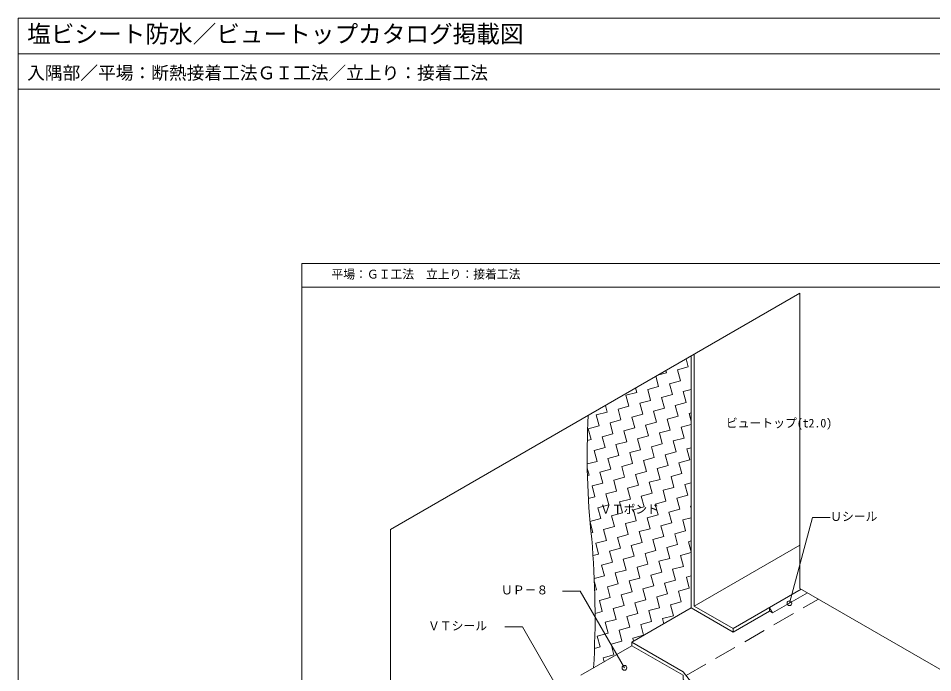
# Model space of a CAD drawing. Units: millimetres, scale not verified. Extents: x -1380 to 1380, y -955 to 955.
# Drawn here: x -1380 to 168, y -153 to 955 of the extents above; entities that cross this region are included whole.
import ezdxf
from ezdxf.enums import TextEntityAlignment as Align

# ---------------------------------------------------------------- set-up
doc = ezdxf.new("R2010")
doc.units = ezdxf.units.MM
doc.header["$LTSCALE"] = 3
doc.linetypes.add('USER1', pattern=[19.05, 12.7, -6.35])
for name, color, linetype, lineweight in [('0-0_0', 7, 'Continuous', 9), ('0-1_WAKU', 7, 'Continuous', 18), ('0-3_KUTAI', 3, 'Continuous', 18), ('0-4_BOUSUI', 1, 'Continuous', 18), ('0-5_MOJI', 7, 'Continuous', 18), ('0-6_HATCH', 9, 'Continuous', 18), ('0-8_KANAMONO', 4, 'Continuous', 18)]:
    doc.layers.add(name, color=color, linetype=linetype, lineweight=lineweight)
doc.styles.add('ＭＳ ゴシック', font='')
doc.styles.get('ＭＳ ゴシック').set_extended_font_data('MS Gothic')

msp = doc.modelspace()

# ---------------------------------------------------------------- linework, layer by layer
at = {"layer": '0-0_0', "lineweight": 18}
for p, q in [((-1380, 895), (1380, 895)), ((-900, 500), (900, 500))]:
    msp.add_line(p, q, dxfattribs=at)
at = {"layer": '0-0_0'}
for p, q in [((-750, 90), (-57.18, 490)), ((-57.18, -10), (-57.18, 490)), ((-57.18, -10), (462.436, -310))]:
    msp.add_line(p, q, dxfattribs=at)
at = {"layer": '0-0_0', "lineweight": 18}
msp.add_lwpolyline([(-900, -660), (900, -660), (900, 540), (-900, 540)], close=True, dxfattribs=at)
at = {"layer": '0-1_WAKU'}
for points in [[(1380, 835), (-1380, 835), (-1380, 955), (1380, 955)], [(-1380, -955), (1380, -955), (1380, 955), (-1380, 955)]]:
    msp.add_lwpolyline(points, close=True, dxfattribs=at)
at = {"layer": '0-3_KUTAI'}
msp.add_line((-750, -410), (-750, 90), dxfattribs=at)
at = {"layer": '0-4_BOUSUI'}
for p, q in [((-235.927, -40), (-57.18, 63.2)), ((-103.519, -51.554), (-44.363, -17.4)), ((-170.109, -84), (-108.715, -48.554))]:
    msp.add_line(p, q, dxfattribs=at)
at = {"layer": '0-4_BOUSUI', "linetype": 'USER1'}
msp.add_line((-249.611, -157.4), (-25.743, -28.15), dxfattribs=at)
at = {"layer": '0-4_BOUSUI'}
for points in [[(-170.109, -84), (-241.124, -43), (-241.124, 383.8)], [(-170.109, -78), (-235.927, -40), (-235.927, 386.8)], [(-170.109, -84), (-170.109, -78), (-54.755, -11.4)], [(-341.409, -106.9), (-341.409, -100.9), (-241.124, -43)], [(-341.409, -100.9), (-254.807, -150.9), (-244.414, -163.9), (235.537, -441)], [(-341.409, -106.9), (-254.807, -156.9), (-254.807, -163.9), (230.341, -444)]]:
    msp.add_lwpolyline(points, dxfattribs=at)
msp.add_lwpolyline([(-108.715, -42.554), (-108.715, -48.554), (-103.519, -51.554)], close=True, dxfattribs=at)
for centre, radius, start, end in [((852.145, 213.919), 1269.418, 176.87179, 186.32464), ((-1907.434, -57.027), 1503.613, 356.66874, 5.00216)]:
    msp.add_arc(centre, radius, start, end, dxfattribs=at)
at = {"layer": '0-5_MOJI'}
for p, q in [((-429.065, -14.496), (-459.065, -14.496)), ((-354.065, -144.4), (-429.065, -14.496)), ((-526.611, -75.182), (-556.611, -75.182)), ((-451.611, -205.085), (-526.611, -75.182))]:
    msp.add_line(p, q, dxfattribs=at)
msp.add_lwpolyline([(-74.807, -34.977), (-35.984, 109.912), (-5.984, 109.912)], dxfattribs=at)
for centre in [(-74.818, -34.958), (-354.077, -144.381)]:
    msp.add_circle(centre, 4, dxfattribs=at)
at = {"layer": '0-6_HATCH'}
for p, q in [((-246.048, 364.826), (-249.791, 378.796)), ((-282.849, 354.965), (-283.95, 359.074)), ((-264.448, 359.896), (-246.048, 364.826)), ((-259.518, 341.495), (-264.448, 359.896)), ((-296.32, 331.634), (-301.03, 349.213)), ((-298.183, 350.856), (-282.849, 354.965)), ((-277.919, 336.564), (-259.518, 341.495)), ((-333.121, 321.773), (-335.19, 329.491)), ((-314.721, 326.703), (-296.32, 331.634)), ((-309.79, 308.302), (-314.721, 326.703)), ((-272.988, 318.163), (-277.919, 336.564)), ((-254.587, 323.094), (-241.124, 326.702)), ((-351.522, 316.842), (-333.121, 321.773)), ((-346.592, 298.441), (-351.522, 316.842)), ((-291.389, 313.233), (-272.988, 318.163)), ((-286.459, 294.832), (-291.389, 313.233)), ((-249.657, 304.693), (-254.587, 323.094)), ((-383.394, 288.58), (-386.429, 299.908)), ((-364.993, 293.511), (-346.592, 298.441)), ((-328.191, 303.372), (-309.79, 308.302)), ((-323.26, 284.971), (-328.191, 303.372)), ((-304.86, 289.902), (-286.459, 294.832)), ((-268.058, 299.763), (-249.657, 304.693)), ((-263.127, 281.362), (-268.058, 299.763)), ((-401.794, 283.65), (-383.394, 288.58)), ((-396.864, 265.249), (-401.794, 283.65)), ((-360.062, 275.11), (-364.993, 293.511)), ((-341.661, 280.041), (-323.26, 284.971)), ((-336.731, 261.64), (-341.661, 280.041)), ((-299.929, 271.501), (-304.86, 289.902)), ((-281.528, 276.431), (-263.127, 281.362)), ((-244.726, 286.292), (-241.124, 287.258)), ((-241.124, 272.846), (-244.726, 286.292)), ((-415.265, 260.318), (-396.864, 265.249)), ((-378.463, 270.18), (-360.062, 275.11)), ((-373.533, 251.779), (-378.463, 270.18)), ((-318.33, 266.57), (-299.929, 271.501)), ((-313.399, 248.169), (-318.33, 266.57)), ((-276.598, 258.03), (-281.528, 276.431)), ((-258.197, 262.961), (-241.124, 267.536)), ((-410.334, 241.918), (-415.265, 260.318)), ((-391.933, 246.848), (-373.533, 251.779)), ((-355.132, 256.709), (-336.731, 261.64)), ((-350.201, 238.308), (-355.132, 256.709)), ((-331.8, 243.239), (-313.399, 248.169)), ((-294.999, 253.1), (-276.598, 258.03)), ((-290.068, 234.699), (-294.999, 253.1)), ((-253.266, 244.56), (-258.197, 262.961)), ((-417.003, 240.131), (-410.334, 241.918)), ((-387.003, 228.447), (-391.933, 246.848)), ((-368.602, 233.378), (-350.201, 238.308)), ((-363.672, 214.977), (-368.602, 233.378)), ((-326.87, 224.838), (-331.8, 243.239)), ((-308.469, 229.768), (-290.068, 234.699)), ((-271.667, 239.629), (-253.266, 244.56)), ((-266.737, 221.228), (-271.667, 239.629)), ((-405.404, 223.517), (-387.003, 228.447)), ((-400.473, 205.116), (-405.404, 223.517)), ((-345.271, 219.907), (-326.87, 224.838)), ((-340.34, 201.506), (-345.271, 219.907)), ((-303.538, 211.367), (-308.469, 229.768)), ((-285.138, 216.298), (-266.737, 221.228)), ((-248.336, 226.159), (-241.124, 228.091)), ((-243.405, 207.758), (-248.336, 226.159)), ((-417.204, 200.633), (-400.473, 205.116)), ((-382.072, 210.046), (-363.672, 214.977)), ((-377.142, 191.645), (-382.072, 210.046)), ((-358.741, 196.576), (-340.34, 201.506)), ((-321.939, 206.437), (-303.538, 211.367)), ((-317.009, 188.036), (-321.939, 206.437)), ((-280.207, 197.897), (-285.138, 216.298)), ((-261.806, 202.828), (-243.405, 207.758)), ((-256.876, 184.427), (-261.806, 202.828)), ((-413.944, 181.784), (-417.111, 193.603)), ((-395.543, 186.715), (-377.142, 191.645)), ((-390.612, 168.314), (-395.543, 186.715)), ((-353.811, 178.175), (-358.741, 196.576)), ((-335.41, 183.106), (-317.009, 188.036)), ((-298.608, 192.967), (-280.207, 197.897)), ((-293.677, 174.566), (-298.608, 192.967)), ((-416.846, 181.007), (-413.944, 181.784)), ((-372.211, 173.245), (-353.811, 178.175)), ((-367.281, 154.844), (-372.211, 173.245)), ((-330.479, 164.705), (-335.41, 183.106)), ((-312.078, 169.635), (-293.677, 174.566)), ((-275.277, 179.496), (-256.876, 184.427)), ((-270.346, 161.095), (-275.277, 179.496)), ((-409.013, 163.384), (-390.612, 168.314)), ((-404.083, 144.983), (-409.013, 163.384)), ((-385.682, 149.913), (-367.281, 154.844)), ((-348.88, 159.774), (-330.479, 164.705)), ((-343.95, 141.373), (-348.88, 159.774)), ((-307.148, 151.234), (-312.078, 169.635)), ((-288.747, 156.165), (-270.346, 161.095)), ((-283.816, 137.764), (-288.747, 156.165)), ((-251.945, 166.026), (-241.124, 168.925)), ((-247.015, 147.625), (-251.945, 166.026)), ((-415.234, 141.995), (-404.083, 144.983)), ((-380.751, 131.512), (-385.682, 149.913)), ((-362.35, 136.443), (-343.95, 141.373)), ((-325.549, 146.304), (-307.148, 151.234)), ((-320.618, 127.903), (-325.549, 146.304)), ((-265.416, 142.694), (-247.015, 147.625)), ((-260.485, 124.294), (-265.416, 142.694)), ((-399.152, 126.582), (-380.751, 131.512)), ((-394.222, 108.181), (-399.152, 126.582)), ((-357.42, 118.042), (-362.35, 136.443)), ((-339.019, 122.972), (-320.618, 127.903)), ((-302.217, 132.833), (-283.816, 137.764)), ((-297.287, 114.433), (-302.217, 132.833)), ((-278.886, 119.363), (-260.485, 124.294)), ((-242.084, 129.224), (-241.124, 129.481)), ((-241.124, 125.639), (-242.084, 129.224)), ((-375.821, 113.111), (-357.42, 118.042)), ((-370.89, 94.711), (-375.821, 113.111)), ((-334.089, 104.572), (-339.019, 122.972)), ((-315.688, 109.502), (-297.287, 114.433)), ((-310.757, 91.101), (-315.688, 109.502)), ((-273.955, 100.962), (-278.886, 119.363)), ((-255.555, 105.893), (-241.124, 109.759)), ((-412.444, 103.298), (-394.222, 108.181)), ((-407.692, 84.85), (-412.351, 102.235)), ((-389.291, 89.78), (-370.89, 94.711)), ((-352.489, 99.641), (-334.089, 104.572)), ((-347.559, 81.24), (-352.489, 99.641)), ((-292.356, 96.032), (-273.955, 100.962)), ((-287.426, 77.631), (-292.356, 96.032)), ((-250.624, 87.492), (-255.555, 105.893)), ((-410.614, 84.067), (-407.692, 84.85)), ((-384.361, 71.379), (-389.291, 89.78)), ((-365.96, 76.31), (-347.559, 81.24)), ((-329.158, 86.171), (-310.757, 91.101)), ((-324.228, 67.77), (-329.158, 86.171)), ((-305.827, 72.7), (-287.426, 77.631)), ((-269.025, 82.561), (-250.624, 87.492)), ((-264.094, 64.16), (-269.025, 82.561)), ((-402.762, 66.449), (-384.361, 71.379)), ((-397.831, 48.048), (-402.762, 66.449)), ((-361.029, 57.909), (-365.96, 76.31)), ((-342.628, 62.839), (-324.228, 67.77)), ((-337.698, 44.438), (-342.628, 62.839)), ((-300.896, 54.299), (-305.827, 72.7)), ((-282.495, 59.23), (-264.094, 64.16)), ((-245.694, 69.091), (-241.124, 70.315)), ((-241.124, 52.035), (-245.694, 69.091)), ((-407.32, 45.505), (-397.831, 48.048)), ((-379.43, 52.978), (-361.029, 57.909)), ((-374.5, 34.577), (-379.43, 52.978)), ((-319.297, 49.369), (-300.896, 54.299)), ((-314.367, 30.968), (-319.297, 49.369)), ((-277.565, 40.829), (-282.495, 59.23)), ((-259.164, 45.759), (-241.124, 50.593)), ((-392.901, 29.647), (-374.5, 34.577)), ((-356.099, 39.508), (-337.698, 44.438)), ((-351.168, 21.107), (-356.099, 39.508)), ((-332.767, 26.037), (-314.367, 30.968)), ((-295.966, 35.898), (-277.565, 40.829)), ((-291.035, 17.498), (-295.966, 35.898)), ((-254.233, 27.359), (-259.164, 45.759)), ((-387.97, 11.246), (-392.901, 29.647)), ((-369.569, 16.176), (-351.168, 21.107)), ((-364.639, -2.224), (-369.569, 16.176)), ((-327.837, 7.637), (-332.767, 26.037)), ((-309.436, 12.567), (-291.035, 17.498)), ((-272.634, 22.428), (-254.233, 27.359)), ((-267.704, 4.027), (-272.634, 22.428)), ((-405.169, 6.638), (-387.97, 11.246)), ((-401.441, -12.085), (-404.94, 0.973)), ((-346.238, 2.706), (-327.837, 7.637)), ((-341.307, -15.695), (-346.238, 2.706)), ((-304.506, -5.834), (-309.436, 12.567)), ((-286.105, -0.903), (-267.704, 4.027)), ((-249.303, 8.958), (-241.124, 11.149)), ((-244.372, -9.443), (-249.303, 8.958)), ((-404.468, -12.897), (-401.441, -12.085)), ((-383.04, -7.155), (-364.639, -2.224)), ((-378.109, -25.556), (-383.04, -7.155)), ((-322.906, -10.764), (-304.506, -5.834)), ((-317.976, -29.165), (-322.906, -10.764)), ((-281.174, -19.304), (-286.105, -0.903)), ((-262.773, -14.374), (-244.372, -9.443)), ((-257.843, -32.775), (-262.773, -14.374)), ((-396.51, -30.486), (-378.109, -25.556)), ((-391.579, -48.887), (-396.51, -30.486)), ((-359.708, -20.625), (-341.307, -15.695)), ((-354.778, -39.026), (-359.708, -20.625)), ((-336.377, -34.096), (-317.976, -29.165)), ((-299.575, -24.235), (-281.174, -19.304)), ((-294.645, -42.636), (-299.575, -24.235)), ((-373.179, -43.957), (-354.778, -39.026)), ((-368.248, -62.358), (-373.179, -43.957)), ((-331.446, -52.497), (-336.377, -34.096)), ((-313.045, -47.566), (-294.645, -42.636)), ((-276.244, -37.705), (-257.843, -32.775)), ((-271.313, -56.106), (-276.244, -37.705)), ((-403.828, -52.169), (-391.579, -48.887)), ((-349.847, -57.427), (-331.446, -52.497)), ((-344.917, -75.828), (-349.847, -57.427)), ((-308.115, -65.967), (-313.045, -47.566)), ((-289.714, -61.036), (-271.313, -56.106)), ((-287.39, -69.712), (-289.714, -61.036)), ((-386.649, -67.288), (-368.248, -62.358)), ((-381.718, -85.689), (-386.649, -67.288)), ((-363.318, -80.758), (-344.917, -75.828)), ((-326.516, -70.897), (-308.115, -65.967)), ((-321.585, -89.298), (-326.516, -70.897)), ((-400.119, -90.619), (-381.718, -85.689)), ((-395.189, -109.02), (-400.119, -90.619)), ((-358.387, -99.159), (-363.318, -80.758)), ((-339.986, -94.229), (-321.585, -89.298)), ((-376.788, -104.09), (-358.387, -99.159)), ((-371.857, -122.491), (-376.788, -104.09)), ((-338.629, -99.295), (-339.986, -94.229)), ((-404.811, -111.599), (-395.189, -109.02)), ((-390.258, -127.421), (-371.857, -122.491)), ((-388.476, -134.074), (-390.258, -127.421))]:
    msp.add_line(p, q, dxfattribs=at)
at = {"layer": '0-8_KANAMONO'}
msp.add_line((-428.012, -156.9), (-341.409, -106.9), dxfattribs=at)

# ---------------------------------------------------------------- texts
at = {"layer": '0-1_WAKU', "style": 'ＭＳ ゴシック'}
for s, height, p in [('塩ビシート防水／ビュートップカタログ掲載図', 29.33, (-1365, 905)), ('入隅部／平場：断熱接着工法ＧＩ工法／立上り：接着工法', 21.99, (-1365, 845))]:
    msp.add_text(s, height=height, dxfattribs=at).set_placement(p, align=Align.BOTTOM_LEFT)
at = {"layer": '0-5_MOJI', "style": 'ＭＳ ゴシック'}
for s, p in [('平場：ＧＩ工法\u3000立上り：接着工法', (-850, 510)), ('ビュートップ(t2.0)', (-182.391, 258.09)), ('ＶＴボンド', (-395.652, 112.241)), ('Ｕシール', (-5.984, 99.912)), ('ＵＰ－８', (-563.025, -24.496)), ('ＶＴシール', (-686.561, -85.182))]:
    msp.add_text(s, height=14.66, dxfattribs=at).set_placement(p, align=Align.BOTTOM_LEFT)

doc.saveas('drawing.dxf')
